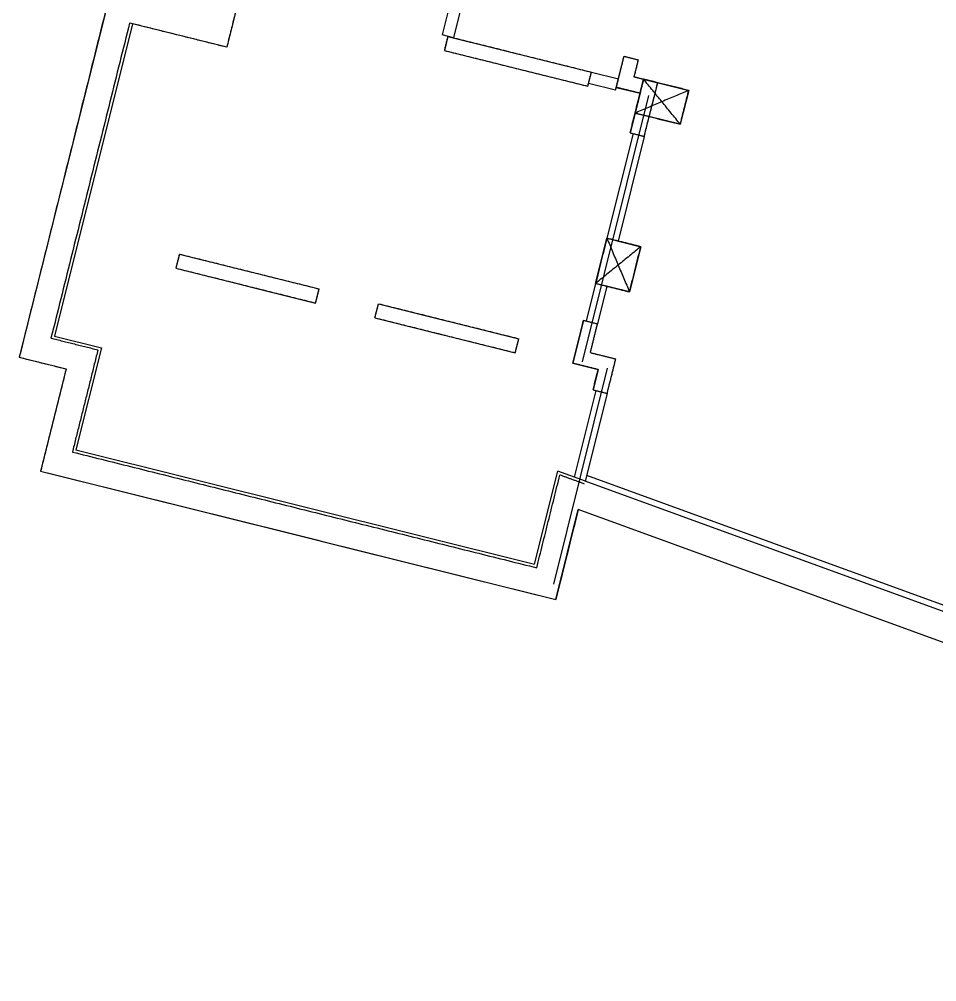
# Model space of a CAD drawing. Header units: millimetres. Extents: x -121354 to 132141, y -64344 to 350.
# Drawn here: x 4378 to 20138, y -34645 to -18108 of the extents above; entities that cross this region are included whole.
import ezdxf

# ---------------------------------------------------------------- set-up
doc = ezdxf.new("R2010")
doc.units = ezdxf.units.MM
for name, color, linetype in [('_wall_base050', 7, 'CONTINUOUS'), ('_wall_base051', 7, 'CONTINUOUS'), ('_wall_base122', 7, 'CONTINUOUS'), ('_wall_base123', 7, 'CONTINUOUS'), ('Block_101ë™_ìƒë¶€ê³¨ì¡°B3_0108', 7, 'CONTINUOUS'), ('Block_C_600X850', 7, 'CONTINUOUS'), ('Block_C_600X851', 7, 'CONTINUOUS'), ('Line007', 7, 'CONTINUOUS'), ('Line008', 7, 'CONTINUOUS'), ('Line027', 7, 'CONTINUOUS'), ('Line028', 7, 'CONTINUOUS'), ('Line046', 7, 'CONTINUOUS'), ('Line047', 7, 'CONTINUOUS'), ('Line048', 7, 'CONTINUOUS'), ('Line076', 7, 'CONTINUOUS'), ('Line077', 7, 'CONTINUOUS'), ('Line1056', 7, 'CONTINUOUS'), ('Line138', 7, 'CONTINUOUS'), ('Line139', 7, 'CONTINUOUS'), ('Line200', 7, 'CONTINUOUS'), ('Line203', 7, 'CONTINUOUS'), ('Line205', 7, 'CONTINUOUS'), ('Line208', 7, 'CONTINUOUS'), ('Line210', 7, 'CONTINUOUS'), ('Line213', 7, 'CONTINUOUS'), ('Line214', 7, 'CONTINUOUS'), ('Line216', 7, 'CONTINUOUS'), ('Line218', 7, 'CONTINUOUS'), ('Line219', 7, 'CONTINUOUS'), ('Line220', 7, 'CONTINUOUS'), ('Line221', 7, 'CONTINUOUS'), ('Line222', 7, 'CONTINUOUS'), ('Line223', 7, 'CONTINUOUS'), ('Line224', 7, 'CONTINUOUS'), ('Line228', 7, 'CONTINUOUS'), ('Line291', 7, 'CONTINUOUS'), ('Line355', 7, 'CONTINUOUS'), ('Line356', 7, 'CONTINUOUS'), ('Line359', 7, 'CONTINUOUS'), ('Line364', 7, 'CONTINUOUS'), ('Line365', 7, 'CONTINUOUS'), ('Line366', 7, 'CONTINUOUS'), ('Line367', 7, 'CONTINUOUS'), ('Line368', 7, 'CONTINUOUS'), ('Line372', 7, 'CONTINUOUS'), ('Line373', 7, 'CONTINUOUS'), ('Line375', 7, 'CONTINUOUS'), ('Line376', 7, 'CONTINUOUS'), ('Line377', 7, 'CONTINUOUS'), ('Line378', 7, 'CONTINUOUS'), ('Line384', 7, 'CONTINUOUS'), ('Line385', 7, 'CONTINUOUS'), ('Line396', 7, 'CONTINUOUS'), ('Line822', 7, 'CONTINUOUS'), ('Line823', 7, 'CONTINUOUS'), ('Line834', 7, 'CONTINUOUS'), ('Line835', 7, 'CONTINUOUS'), ('Line872', 7, 'CONTINUOUS'), ('Line873', 7, 'CONTINUOUS'), ('Line876', 7, 'CONTINUOUS'), ('Polyline050', 7, 'CONTINUOUS'), ('Polyline051', 7, 'CONTINUOUS'), ('Polyline061', 7, 'CONTINUOUS')]:
    doc.layers.add(name, color=color, linetype=linetype)

msp = doc.modelspace()

# ---------------------------------------------------------------- linework, layer by layer
at = {"layer": '_wall_base050'}
for p, q in [((14279, -22647), (14472, -21871)), ((14472, -21871), (15054, -22016)), ((15054, -22016), (14861, -22793)), ((14861, -22793), (14279, -22647))]:
    msp.add_line(p, q, dxfattribs=at)
at = {"layer": '_wall_base051'}
for p, q in [((14957, -19720), (15102, -19138)), ((15102, -19138), (15878, -19331)), ((15878, -19331), (15733, -19913)), ((15733, -19913), (14957, -19720))]:
    msp.add_line(p, q, dxfattribs=at)
at = {"layer": '_wall_base122'}
for p, q in [((14279, -22647), (14472, -21871)), ((14472, -21871), (15054, -22016)), ((15054, -22016), (14861, -22793)), ((14861, -22793), (14279, -22647))]:
    msp.add_line(p, q, dxfattribs=at)
at = {"layer": '_wall_base123'}
for p, q in [((14957, -19720), (15102, -19138)), ((15102, -19138), (15878, -19331)), ((15878, -19331), (15733, -19913)), ((15733, -19913), (14957, -19720))]:
    msp.add_line(p, q, dxfattribs=at)
at = {"layer": 'Block_101ë™_ìƒë¶€ê³¨ì¡°B3_0108'}
for points in [[(8470, -16474), (7942, -18589)], [(5945, -17628), (4378, -23915)], [(6273, -18173), (4923, -23587)], [(7942, -18589), (6273, -18173)], [(11740, -18402), (11680, -18645)], [(11740, -18402), (14205, -19017)], [(11680, -18645), (14144, -19259)], [(14634, -19279), (14767, -18745)], [(14767, -18745), (15010, -18805)], [(15010, -18805), (14937, -19096)], [(14144, -19259), (14205, -19017)], [(14937, -19096), (15345, -19198)], [(15042, -19380), (14634, -19279)], [(15115, -20120), (15345, -19198)], [(14872, -20059), (15042, -19380)], [(14872, -20059), (15115, -20120)], [(7128, -22143), (7068, -22385)], [(7128, -22143), (9529, -22741)], [(7068, -22385), (9469, -22984)], [(9469, -22984), (9529, -22741)], [(10488, -23238), (10549, -22996)], [(10549, -22996), (12960, -23597)], [(10488, -23238), (12899, -23839)], [(13885, -24018), (14069, -23281)], [(14069, -23281), (14312, -23341)], [(14188, -23836), (14312, -23341)], [(4923, -23587), (5729, -23788)], [(12899, -23839), (12960, -23597)], [(5729, -23788), (5291, -25544)], [(4378, -23915), (5183, -24116)], [(14188, -23836), (14625, -23945)], [(14477, -24537), (14625, -23945)], [(5183, -24116), (4745, -25872)], [(14322, -24127), (13885, -24018)], [(14235, -24476), (14322, -24127)], [(14235, -24476), (14477, -24537)], [(5291, -25544), (13267, -27533)], [(4745, -25872), (13594, -28078)], [(13267, -27533), (13664, -25939)], [(14089, -26094), (13664, -25939)], [(13980, -26533), (13594, -28078)]]:
    msp.add_open_spline(points, degree=1, dxfattribs=at)
at = {"layer": 'Block_C_600X850'}
for points in [[(14472, -21871), (14279, -22647)], [(14472, -21871), (14861, -22793)], [(15054, -22016), (14472, -21871)], [(15054, -22016), (14279, -22647)], [(14861, -22793), (15054, -22016)], [(14279, -22647), (14861, -22793)]]:
    msp.add_open_spline(points, degree=1, dxfattribs=at)
at = {"layer": 'Block_C_600X851'}
for points in [[(15102, -19138), (14957, -19720)], [(15733, -19913), (15102, -19138)], [(15878, -19331), (15102, -19138)], [(15878, -19331), (14957, -19720)], [(15733, -19913), (15878, -19331)], [(14957, -19720), (15733, -19913)]]:
    msp.add_open_spline(points, degree=1, dxfattribs=at)
at = {"layer": 'Line007'}
msp.add_line((14205, -19017), (14670, -19133), dxfattribs=at)
at = {"layer": 'Line008'}
msp.add_line((14622, -19327), (14156, -19211), dxfattribs=at)
at = {"layer": 'Line027'}
msp.add_line((117865, -64344), (13980, -26533), dxfattribs=at)
at = {"layer": 'Line028'}
msp.add_line((13594, -28078), (13980, -26533), dxfattribs=at)
at = {"layer": 'Line046'}
msp.add_line((14921, -20071), (14472, -21871), dxfattribs=at)
at = {"layer": 'Line047'}
msp.add_line((15115, -20120), (14666, -21920), dxfattribs=at)
at = {"layer": 'Line048'}
msp.add_line((14622, -19327), (14670, -19133), dxfattribs=at)
at = {"layer": 'Line076'}
msp.add_line((14283, -24488), (13912, -25976), dxfattribs=at)
at = {"layer": 'Line077'}
msp.add_line((14477, -24537), (14101, -26045), dxfattribs=at)
at = {"layer": 'Line1056'}
msp.add_line((11837, -18427, 0), (11643, -18378, 0), dxfattribs=at)
at = {"layer": 'Line138'}
msp.add_line((15187, -19416), (14045, -23996), dxfattribs=at)
at = {"layer": 'Line139'}
msp.add_line((13558, -27812), (14482, -24105), dxfattribs=at)
at = {"layer": 'Line200'}
msp.add_line((11680, -18645), (14144, -19259), dxfattribs=at)
at = {"layer": 'Line203'}
msp.add_line((14144, -19259), (14205, -19017), dxfattribs=at)
at = {"layer": 'Line205'}
msp.add_line((15115, -20120), (15345, -19198), dxfattribs=at)
at = {"layer": 'Line208'}
msp.add_line((10488, -23238), (10549, -22996), dxfattribs=at)
at = {"layer": 'Line210'}
msp.add_line((11740, -18402), (11680, -18645), dxfattribs=at)
at = {"layer": 'Line213'}
msp.add_line((14767, -18745), (15010, -18805), dxfattribs=at)
at = {"layer": 'Line214'}
msp.add_line((15010, -18805), (14937, -19096), dxfattribs=at)
at = {"layer": 'Line216'}
msp.add_line((14937, -19096), (15345, -19198), dxfattribs=at)
at = {"layer": 'Line218'}
msp.add_line((14872, -20059), (15115, -20120), dxfattribs=at)
at = {"layer": 'Line219'}
msp.add_line((14069, -23281), (14312, -23341), dxfattribs=at)
at = {"layer": 'Line220'}
msp.add_line((7128, -22143), (7068, -22385), dxfattribs=at)
at = {"layer": 'Line221'}
msp.add_line((14477, -24537), (14625, -23945), dxfattribs=at)
at = {"layer": 'Line222'}
msp.add_line((14188, -23836), (14625, -23945), dxfattribs=at)
at = {"layer": 'Line223'}
msp.add_line((12899, -23839), (12960, -23597), dxfattribs=at)
at = {"layer": 'Line224'}
msp.add_line((14235, -24476), (14477, -24537), dxfattribs=at)
at = {"layer": 'Line228'}
msp.add_line((9469, -22984), (9529, -22741), dxfattribs=at)
at = {"layer": 'Line291'}
msp.add_line((14188, -23836), (14312, -23341), dxfattribs=at)
at = {"layer": 'Line355'}
msp.add_line((4745, -25872), (13594, -28078), dxfattribs=at)
at = {"layer": 'Line356'}
msp.add_line((13980, -26533), (13594, -28078), dxfattribs=at)
at = {"layer": 'Line359'}
msp.add_line((5351, -25508), (13230, -27472), dxfattribs=at)
at = {"layer": 'Line364'}
msp.add_line((13230, -27472), (13629, -25873), dxfattribs=at)
at = {"layer": 'Line365'}
msp.add_line((14106, -26047), (13629, -25873), dxfattribs=at)
at = {"layer": 'Line366'}
msp.add_line((10549, -22996), (12960, -23597), dxfattribs=at)
at = {"layer": 'Line367'}
msp.add_line((10488, -23238), (12899, -23839), dxfattribs=at)
at = {"layer": 'Line368'}
msp.add_line((11740, -18402), (14205, -19017), dxfattribs=at)
at = {"layer": 'Line372'}
msp.add_line((15042, -19380), (14872, -20059), dxfattribs=at)
at = {"layer": 'Line373'}
msp.add_line((14634, -19279), (15042, -19380), dxfattribs=at)
at = {"layer": 'Line375'}
msp.add_line((7128, -22143), (9529, -22741), dxfattribs=at)
at = {"layer": 'Line376'}
msp.add_line((7068, -22385), (9469, -22984), dxfattribs=at)
at = {"layer": 'Line377'}
msp.add_line((14069, -23281), (13885, -24018), dxfattribs=at)
at = {"layer": 'Line378'}
msp.add_line((14634, -19279), (14767, -18745), dxfattribs=at)
at = {"layer": 'Line384'}
msp.add_line((13885, -24018), (14322, -24127), dxfattribs=at)
at = {"layer": 'Line385'}
msp.add_line((14322, -24127), (14235, -24476), dxfattribs=at)
at = {"layer": 'Line396'}
msp.add_line((8470, -16474), (7942, -18589), dxfattribs=at)
at = {"layer": 'Line822'}
msp.add_line((14473, -22696), (14312, -23341), dxfattribs=at)
at = {"layer": 'Line823'}
msp.add_line((14279, -22647), (14118, -23293), dxfattribs=at)
at = {"layer": 'Line834'}
msp.add_line((20543, -28389), (14101, -26045), dxfattribs=at)
at = {"layer": 'Line835'}
msp.add_line((20577, -28295), (14126, -25947), dxfattribs=at)
at = {"layer": 'Line872'}
msp.add_line((11878, -17437), (11643, -18378), dxfattribs=at)
at = {"layer": 'Line873'}
msp.add_line((12120, -17291), (11837, -18427), dxfattribs=at)
at = {"layer": 'Line876'}
msp.add_line((11837, -18427, 0), (11643, -18378, 0), dxfattribs=at)
at = {"layer": 'Polyline050'}
msp.add_line((7942, -18589), (6322, -18185), dxfattribs=at)
at = {"layer": 'Polyline051'}
for p, q in [((5958, -17579), (4378, -23915)), ((4378, -23915), (5183, -24116)), ((5183, -24116), (4745, -25872))]:
    msp.add_line(p, q, dxfattribs=at)
at = {"layer": 'Polyline061'}
for p, q in [((6322, -18185), (4984, -23551)), ((4984, -23551), (5789, -23752)), ((5789, -23752), (5351, -25508))]:
    msp.add_line(p, q, dxfattribs=at)

doc.saveas('drawing.dxf')
